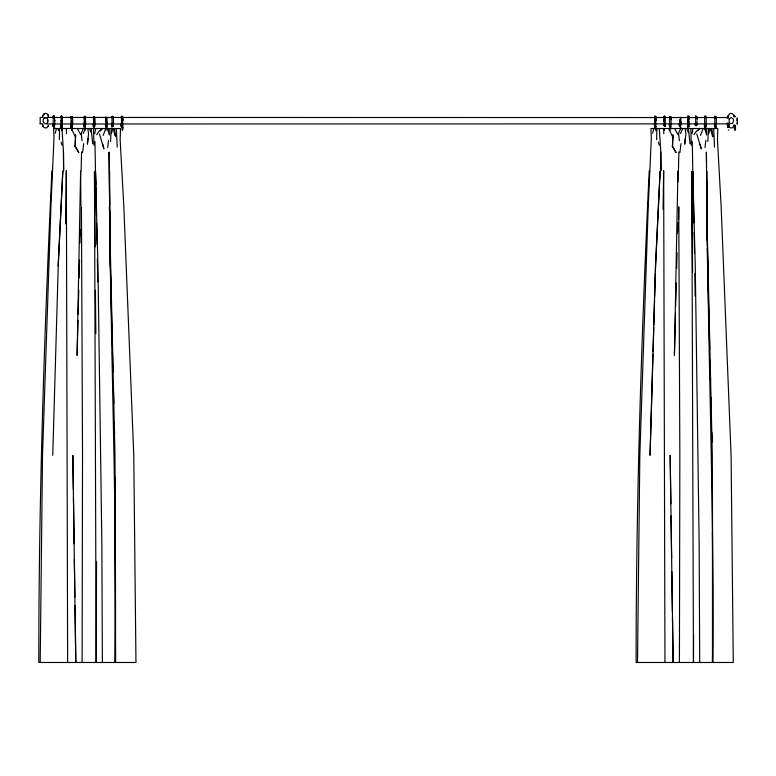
<?xml version="1.0" encoding="UTF-8"?>
<svg xmlns="http://www.w3.org/2000/svg" width="776" height="776" viewBox="0 0 776 776"><rect width="100%" height="100%" fill="white"/><g stroke="black" fill="none" stroke-linecap="round" stroke-linejoin="round"><path stroke-width="1.16" d="M42.932 123.985L40.177 123.549M48.403 126.197L48.403 125.46L46.841 127.846L44.775 127.894L43.029 126.517L42.806 125.46M42.806 116.807C42.311 114.586 44.727 112.724 46.841 113.568L48.403 115.391M48.403 115.207L48.403 116.807L48.19 115.091M654.76 116.448L654.478 117.438L654.866 115.905L655.807 116.759L655.681 127.332L655.507 125.411M728.48 116.807L728.48 115.207L730.041 113.568L732.107 113.519L734.067 115.207L734.067 116.807M737.2 123.025L737.2 123.985L737.2 117.874M737.2 120.707L737.2 118.398M82.111 662.481L82.528 455.308L81.441 206.843L81.092 235.885M679.427 662.481L679.844 455.308L678.757 206.843L678.612 218.939M696.557 125.819L696.557 124.587M728.431 127.089L728.974 127.041L729.159 124.17M96.554 561.921L96.146 662.481L94.468 171.457L95.06 246.952M106.807 121.512L106.923 123.374M693.579 634.613L693.463 662.481L691.775 171.457L692.58 272.153M665.207 126.013L665.245 117.031L664.518 115.808L663.926 116.39L664.081 125.654M115.12 477.124L115.149 662.481C117.234 498.764 109.736 335.145 109.62 171.447M679.475 126.779L679.679 119.407M679.65 123.52L679.669 120.784M712.446 531.638L712.465 662.481C714.541 498.764 707.043 335.145 706.926 171.447M94.497 117.68L94.507 117.137L94.488 117.797M94.944 141.445L96.146 206.843M122.201 129.582C122.094 123.956 123.588 128.137 122.191 130.077M692.26 141.445L693.463 206.843M735.279 125.091L734.833 127.565L733.659 126.43M40.197 662.481L42.515 455.308L50.915 206.843L53.99 138.312L53.602 128.506L120.474 128.506L120.144 139.622L123.84 206.843L133.763 455.308L135.965 662.481L38.8 662.481C38.8 498.541 44.174 334.679 51.895 170.933M637.503 662.481L639.831 455.308L648.232 206.843L651.307 138.312L650.918 128.506L717.79 128.506L717.46 139.622L721.156 206.843L731.079 455.308L733.281 662.481L636.116 662.481C636.107 498.541 641.48 334.679 649.211 170.933M65.562 223.857L66.338 170.72L67.638 662.481M663.092 209.365L663.655 170.72L664.954 662.481M75.534 137.294L75.573 134.772L75.156 146.625L78.812 152.532L75.039 145.975L75.156 146.625L75.534 137.294L71.363 128.496M122.724 127.797L122.589 127.031M672.85 137.294L672.889 134.772L672.472 146.625L676.129 152.532L672.356 145.975L672.472 146.625L672.85 137.294L668.679 128.496M93.76 123.626L93.77 122.918M680.843 122.201L680.785 124.926L680.814 121.502L680.775 125.664M59.354 139.661L59.558 128.506M656.661 139.661L656.865 128.506M81.121 170.933L81.577 151.853M678.437 170.933L678.884 151.853M77.998 320.41L77.105 355.447L80.617 171.156L80.898 205.65M78.153 314.377L78.774 290.205M79.084 278.128L79.55 260.009M79.986 243.092L80.326 229.803M675.498 313.165L674.412 355.447L677.933 171.156L678.02 181.865M675.683 305.919L676.274 282.959M676.643 268.457L677.05 252.753M677.545 233.421L677.826 222.547M52.749 455.308L58.239 266.129L62.817 171.079L58.122 266.129M652.994 354.089L650.055 455.308L655.439 266.129L660.124 171.079L655.41 270.95M653.072 351.683L653.77 327.579M653.838 325.173L654.575 299.866M654.643 297.46L655.342 273.356M696.935 124.936L697.052 121.473M680.348 124.412L680.387 123.326M71.77 127.089C73.051 127.652 73.274 111.987 70.761 117.671L70.907 116.662L70.761 117.671M705.898 127.109C705.588 123.646 707.353 118.369 705.064 115.828L704.501 116.788M84.157 125.198L83.856 123.84L84.157 125.198C84.371 122.249 83.73 113.771 85.098 117.797M110.551 141.504L111.075 129.388M707.867 141.504L708.391 129.388M116.39 128.506L117.195 147.178M713.707 128.506L714.512 147.178M695.529 116.39L695.48 117.525C695.762 113.548 698.119 118.33 697.042 120.076M705.035 126.333L704.637 126.692L704.686 116.4L705.238 117.147M54.194 117.68L54.301 116.672L53.864 117.108M60.586 117.554C62.575 111.123 62.701 124.199 62.041 127.186M84.341 125.421L84.39 124.49L84.128 126.634M734.319 128.108L735.017 130.164M53.893 126.265L53.922 125.731L53.816 127.109M122.113 126.711L122.278 123.908M735.221 129.747C736.531 127.846 733.708 125.285 735.26 128.292L735.26 127.778L734.756 129.534L734.271 128.04M84.778 122.22L84.933 119.931M111.763 117.671C113.849 111.637 113.723 126.624 112.918 126.692M112.937 117.554L112.976 116.4L112.927 117.525L112.947 116.904M121.182 117.671C120.91 114.615 123.423 116.963 122.627 116.749L122.686 125.78L121.9 127.652L121.143 124.49M122.375 117.68L122.53 116.439L122.23 117.021M93.266 117.671C95.652 111.987 95.39 128.001 94.226 127.109M664.964 117.68C665.905 116.419 663.286 116.245 663.829 117.438M72.061 117.68C72.527 116.565 70.81 116.322 71.198 118.039L71.12 117.04M734.057 124.664C733.204 126.275 736.657 128.767 734.94 125.761M54.504 126.197C54.844 124.111 55.174 112.472 52.855 117.671M669.465 117.438C671.628 112.85 671.192 125.101 670.755 127.07M83.847 117.671C86.155 111.143 85.602 126.769 85.292 127.109M704.715 126.663L704.86 125.081M53.166 126.187L53.224 117.806M112.025 126.634L111.987 116.555L112.219 117.021M121.609 126.42L121.444 116.759M94.517 117.399C94.245 115.314 92.8 118.776 93.692 120.813L93.673 118.786L93.479 126.789L94.546 126.566M687.536 117.263C687.778 114.14 690.048 117.341 689.059 119.038L689.059 118.127L688.913 127.07M688.71 117.525L688.836 116.138L688.739 117.215M47.85 121.551L47.617 119.067L46.744 117.874L44.358 117.874L43.485 119.077A4.326 4.326 0 0 0 43.485 122.346L45.551 123.985L46.744 123.549L47.617 122.346L47.85 119.863M61.915 117.263L61.867 116.904M655.555 117.525C656.089 117.05 653.799 115.983 654.731 117.04M107.709 147.566L108.533 140.281M705.025 147.566L705.84 140.281M714.58 117.011C717.363 113.529 716.064 125.043 715.976 127.109L715.841 126.701M727.636 126.779L727.84 122.86M88.066 138.341L87.368 144.191L88.571 134.054L87.814 128.506M685.383 138.341L684.684 144.191L685.887 134.054L685.121 128.506M82.576 152.639L83.682 143.618M122.259 124.936L122.356 122.986L122.007 125.101M679.892 152.639L680.998 143.618M670.697 116.681L670.542 117.913M715.87 116.749L715.821 117.263M727.568 116.39L727.403 117.554L727.645 116.138L728.751 116.022M654.566 127.021L654.828 117.593L654.876 120.843L654.847 119.038M70.878 127.051L71.217 120.813M655.749 127.07L655.865 126.323L655.681 127.332M106.875 127.07L107.001 126.323L106.836 127.245M94.769 133.598L95.623 128.506M692.085 133.598L692.939 128.506M705.753 117.079L705.801 116.138L705.801 116.749M106.913 126.954L107.039 117.38M72.275 126.934L72.352 127.186M714.541 116.924L714.657 116.39M55.29 133.268L56.367 128.506M652.606 133.268L653.683 128.506M53.408 117.031L53.641 116.177L53.185 116.856M111.434 133.627L112.724 128.544M708.75 133.627L710.04 128.544M70.965 126.944L71.935 126.372L71.256 126.43M735.017 116.982L735.134 116.516M687.439 124.577L687.749 127.322L688.011 119.349L687.992 122.142L688.681 122.113L687.992 122.142L687.788 116.148L687.749 116.749M122.521 127.749L122.123 127.283L122.559 127.652M122.521 127.07L122.666 128.457M103.169 135.412L105.817 128.506M700.476 135.412L703.134 128.506M696.712 116.749L696.654 117.263M83.352 128.506L81.199 133.394L82.081 140.728M680.659 128.506L678.515 133.394L679.398 140.728M83.129 133.608L85.457 128.506M680.445 133.608L682.773 128.506M60.829 126.711L61.323 116.08L60.867 116.895M715.744 127.021L716.025 126.449L715.55 127.361M71.285 126.362L72.187 127.012L71.974 123.976M735.017 130.029L735.415 129.33M106.884 129.99L106.312 129.98M96.709 134.636L99.085 131.222L102.325 128.506M694.016 134.636L696.402 131.222L699.642 128.506M62.061 129.99L61.44 129.999M670.26 130.096L670.755 129.873M106.002 126.362L105.691 126.866L105.827 117.38M728.276 129.999L728.907 129.961M100.395 130.872L102.519 128.506M697.711 130.872L699.826 128.506M705.879 129.98L705.151 129.757M670.687 116.749L669.659 116.759L669.572 126.866L670.028 126.275L670.745 127.002M727.645 126.711L728.441 126.275L727.927 126.362L728.848 127.167L728.751 126.294M704.637 126.692L705.171 126.207M62.022 127.012L61.934 126.566M733.892 116.138L734.833 115.905L735.27 116.604M715.103 126.333L714.725 126.711L714.803 116.264L715.162 117.127M84.642 129.805L85.205 130.087L84.681 129.999M106.215 117.36L105.885 117.457M84.923 126.75L85.341 127.041L84.923 126.42M44.358 117.874L46.172 117.554M670.338 126.653L670.726 127.245L670.542 125.819M42.932 117.438L40.177 117.438L40.177 123.985M47.258 117.438L728.315 117.554M47.258 123.985L728.315 123.869M121.58 126.323L122.278 126.721M728.237 117.147L727.723 116.264L727.801 118.408M715.54 126.75L715.967 127.254M688.807 126.701L688.729 125.644M85.37 127.264L85.03 123.976M704.744 116.856L705.006 117.302L704.676 116.749M695.606 116.749L695.606 116.138L695.781 125.081M674.635 128.506L678.011 134.578M77.319 128.506L80.694 134.578M669.484 126.905L669.348 124.17M687.061 129.553L688.215 132.269M89.744 129.553L90.899 132.269M655.119 128.506L655.885 130.63M57.802 128.506L58.569 130.63M71.052 116.895L71.072 117.021M696.799 133.976L701.203 148.798L700.088 144.142M99.483 133.976L103.897 148.798L102.772 144.142M704.744 128.506L706.645 135.014L706.441 128.506M107.427 128.506L109.329 135.014L109.125 128.506M710.476 128.515L712.659 136.634M113.17 128.515L115.032 135.47M658.465 142.154L659.28 145.267M61.149 142.154L61.973 145.267M664.043 117.021L664.111 117.302M70.975 127.312L70.664 123.326M711.825 128.506L712.863 136.605M114.508 128.506L115.546 136.605M715.802 126.294L715.976 127.109M71.159 126.449L71.334 127.293M93.537 116.895L93.566 117.157M727.607 127.312L727.287 123.326M655.701 126.857L654.731 126.236L654.575 127.196L654.343 124.577M60.693 127.051L60.48 123.966M705.772 126.721L705.733 126.604M83.963 127.051L83.759 123.966M93.372 127.051L93.295 126.43M105.614 127.051L105.439 124.577M680.494 126.294L680.348 125.334L680.416 125.819M71.101 117.38L71.237 121.473M659.26 128.506L660.745 150.738L660.939 170.652L660.812 152.125M61.944 128.506L63.496 152.125L63.622 170.652L63.428 150.738M714.657 127.196L714.415 124.664M111.87 127.051L111.695 124.034M670.755 116.866L670.939 119.349L670.881 117.593M112.995 126.439L112.898 124.587M688.409 128.506L690.039 143.793M91.093 128.506L92.722 143.793M704.346 124.034L704.559 126.992M61.042 126.575L61.11 127.283M61.876 125.945L61.915 126.439M679.165 123.966L679.291 125.858M53.166 117.021L53.272 117.632M705.442 126.76L705.433 127.245M93.178 123.966L93.333 126.323M94.526 126.439L94.429 124.587M106.758 126.439L106.681 125.14M53.243 117.302L53.302 118.039L53.195 117.38M52.884 126.43L52.758 123.966M705.452 127.303L705.442 127.119M54.194 126.081L54.116 124.587M664.935 126.207L664.828 124.412L664.945 126.42M105.808 117.157L105.846 117.806M61.818 124.587L61.857 127.002M695.267 123.326L695.335 125.634M680.785 117.254L680.892 120.765M706.49 161.728L706.383 152.125L707.586 266.129L709.041 322.758M709.099 325.173L709.72 349.268M709.991 360.113L710.525 380.599M710.952 397.467L711.32 411.93M711.844 432.416L712.096 442.058M690.834 128.506L691.27 145.248M109.629 204.922L109.076 152.125L110.279 266.129L112.219 342.041M112.462 351.683L112.995 372.17M113.364 386.623L113.791 403.501M114.285 422.774L114.567 433.619M93.518 128.506L93.954 145.248M122.23 123.84L122.249 124.412M706.684 206.843L712.31 455.308L712.931 662.481M663.703 123.898L663.752 125.751M109.367 206.843L114.993 455.308L115.624 662.481M693.269 193.079L692.793 171.515L695.267 266.129L699.166 544.616L699.69 662.481M693.366 197.861L693.909 223.013M694.122 232.596L694.559 252.957M95.768 184.688L95.487 171.515L97.951 266.129L101.86 544.616L102.374 662.481M95.846 188.287L96.447 215.825M96.602 223.013L97.068 244.566M97.378 258.941L97.679 281.882M663.713 128.506L663.81 133.666M66.406 128.506L66.493 133.666M112.084 123.51L112.103 124.228M670.852 503.769L670.163 455.308L673.132 662.481L672.482 617.657M671.027 515.885L671.638 558.293M671.822 571.621L672.394 611.595M73.332 489.229L72.847 455.308L75.815 662.481L75 605.542M73.448 497.717L74.118 543.753M74.341 559.506L74.874 597.064M706.684 180.924L707.324 240.929M707.392 248.126L707.586 266.129M109.688 210.926L109.804 221.723M109.94 234.924L110.27 266.129M694.918 273.394L695.121 296.432M95.429 290.224L95.836 333.602M734.067 125.46L732.486 127.846L730.041 127.846L728.693 126.517L728.48 124.577M734.067 115.391L734.067 115.934M44.096 113.8L44.096 114.722M42.806 115.391L42.806 115.934M42.806 124.577L42.806 126.197M122.637 126.061L122.608 126.672L122.637 126.061M112.442 122.734L112.413 123.888L112.442 122.734M113.306 122.928L113.277 124.305L113.306 122.928M121.851 122.734L121.832 123.888L121.851 122.734M93.964 122.123L93.896 124.897L93.964 122.123M122.744 118.873L122.763 120.765L122.734 118.786M121.619 121.473L121.599 122.162L121.589 121.473M61.168 123.365L61.139 124.49L61.168 123.365M72.168 124.412L72.119 125.664L71.693 123.733L72.119 125.664L72.168 124.412M71.605 124.364L71.557 125.256L71.605 124.364M654.575 116.39L654.527 117.525L654.575 116.39M729.062 124.926L728.936 126.808L729.062 124.926M705.772 125.664L705.675 127.021L705.772 125.664M93.683 125.081L93.595 126.236L93.683 125.081M62.226 125.78L62.148 126.672L62.226 125.78M72.042 129.699L71.848 130.213L72.042 129.699M113.277 125.78L113.18 126.449L113.277 125.78M60.867 126.381L60.78 126.944L60.867 126.381M72.362 126.197L72.255 126.808L72.362 126.197M72.158 116.681L72.042 117.215L72.168 116.672M62.264 122.201L62.012 123.714L62.264 122.201M729.168 119.077L729.168 122.346L730.041 123.549L732.428 123.549L733.621 120.707L733.301 119.077L731.235 117.438L729.168 119.077M122.715 129.291L122.589 129.825L122.715 129.291M62.138 117.642L61.226 117.865L62.138 117.642M53.864 115.828L53.175 116.09L53.864 115.828M71.644 122.715L72.139 122.734L71.644 122.715M85.059 126.711L85.059 126.711M54.107 116.031L54.126 116.09M121.9 127.652L121.182 126.071L121.9 127.652M54.436 127.283L54.184 126.876L54.601 128.244L54.436 127.283M664.557 129.999L664.353 129.446L664.557 129.999M705.015 126.11L704.647 124.868L705.015 126.11M655.846 119.989L655.71 119.252L655.943 120.746L655.846 119.989M716.151 118.418L716.035 117.642L716.151 118.418M655.827 116.895L655.846 118.049L655.827 116.895M84.322 117.428L84.322 117.428M680.862 128.244L680.794 127.633L680.862 128.244M121.231 125.858L121.134 123.898L121.231 125.858M696.935 118.127L696.887 117.137L696.887 118.049M84.516 118.689L84.555 120.299L84.516 118.689M72.449 118.786L72.43 118.214L72.469 119.417L72.449 118.786M84.293 123.578L84.274 122.86L84.293 123.578M106.069 120.261L106.06 119.669L106.079 120.872L106.069 120.261M664.227 120.843L664.217 119.601L664.237 121.492L664.227 120.843M61.323 120.891L61.314 120.299L61.323 121.502L61.323 120.891M54.572 120.746L54.562 120.028L54.572 121.473L54.572 120.746"/></g></svg>
